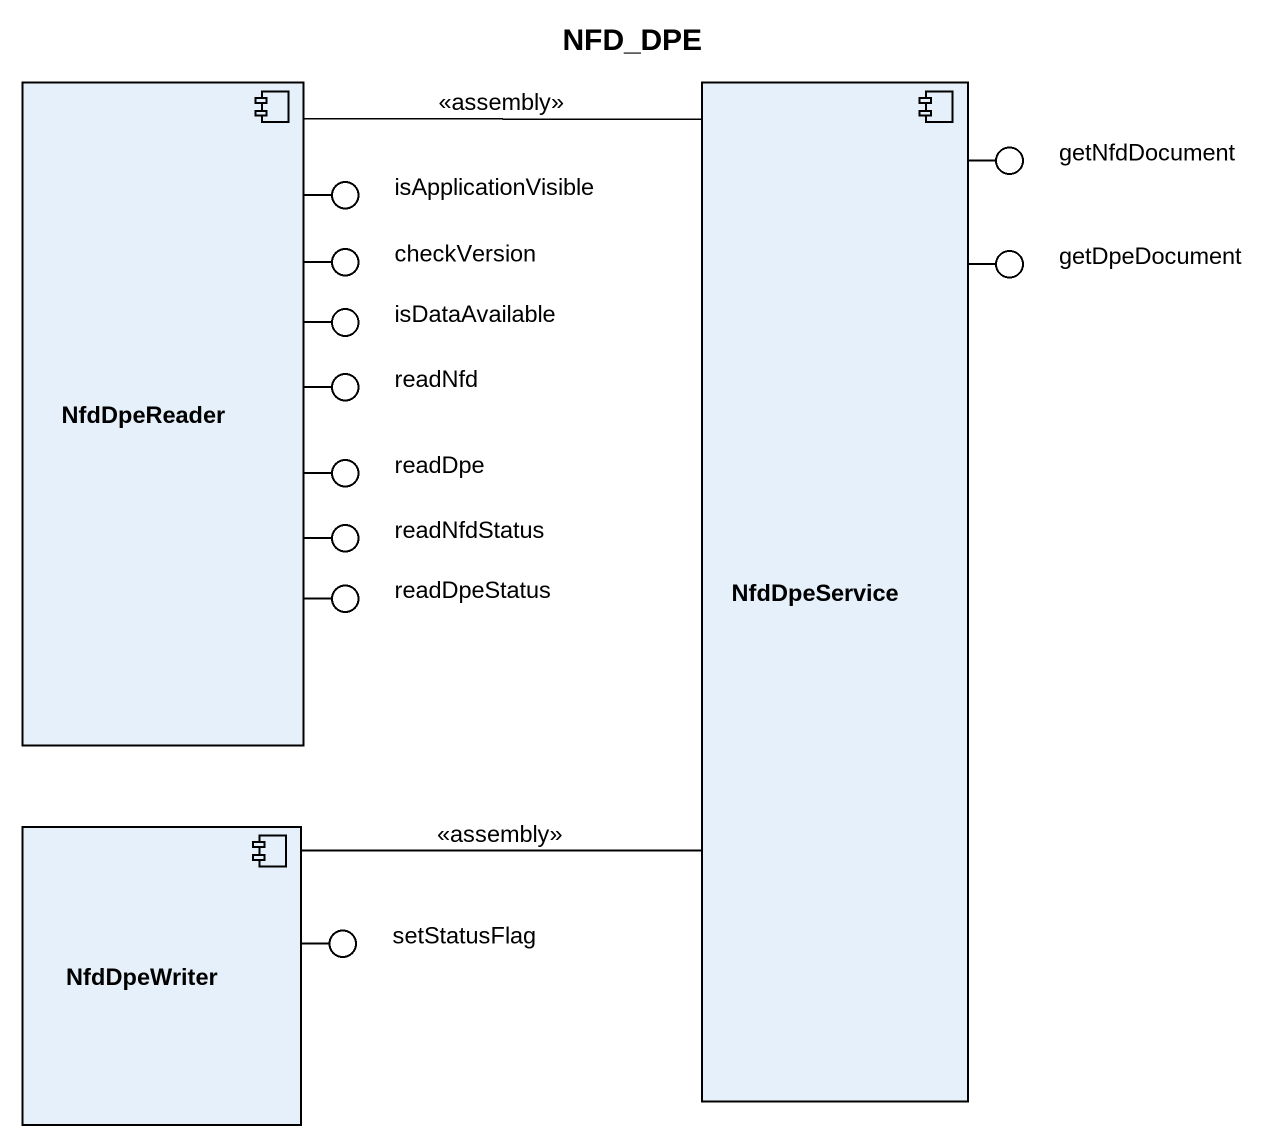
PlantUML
@startuml
title NFD_DPE
component NfdDpeReader
component NfdDpeService
() getNfdDocument
() isApplicationVisible
() checkVersion
() getDpeDocument
() isDataAvailable
() readNfd
() readDpe
() readNfdStatus
() readDpeStatus
component NfdDpeWriter
() setStatusFlag
NfdDpeService -up- getNfdDocument
NfdDpeReader -up- isApplicationVisible
NfdDpeReader -up- checkVersion
NfdDpeService -up- getDpeDocument
NfdDpeReader -right- isDataAvailable
NfdDpeReader -right- readNfd
NfdDpeReader -right- readDpe
NfdDpeReader -- readNfdStatus
NfdDpeReader -- readDpeStatus
NfdDpeWriter -right- setStatusFlag
NfdDpeService -left- NfdDpeReader : <<assembly>>
NfdDpeService -left- NfdDpeWriter : <<assembly>>
@enduml
